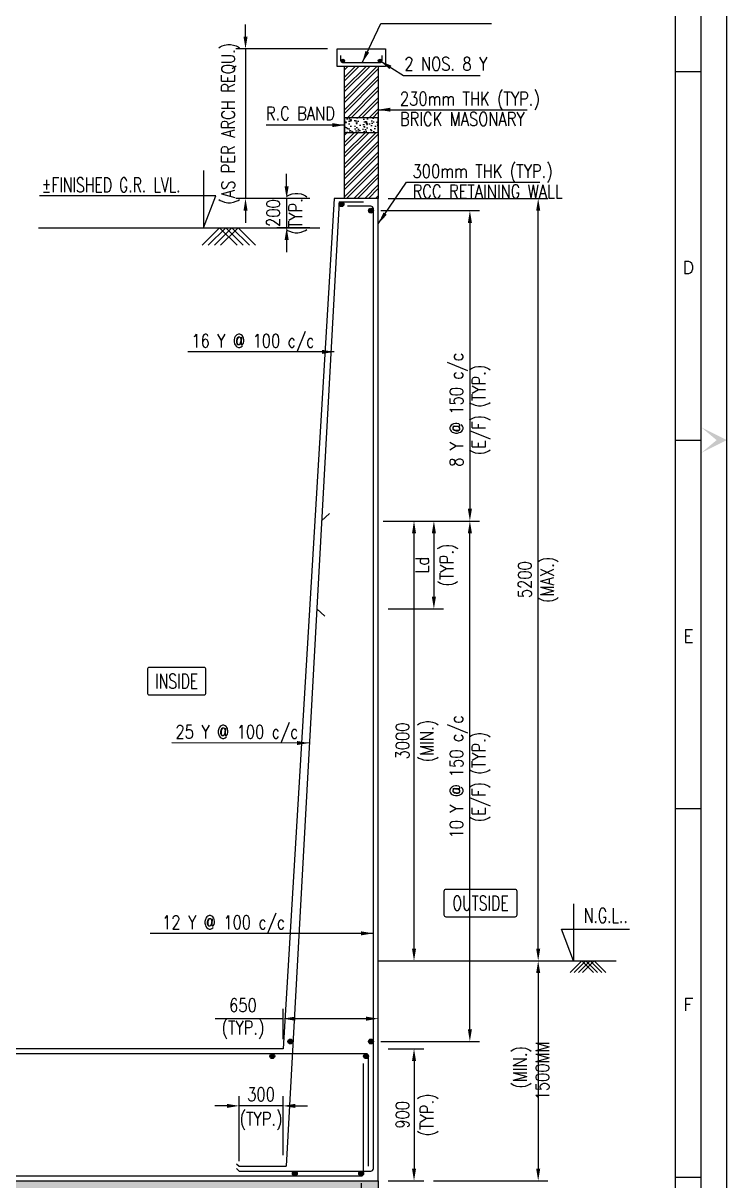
# Model space of a CAD drawing. Extents: x -69352 to 1013721, y -547461 to -186867.
# Drawn here: x 683627 to 698039, y -415184 to -391498 of the extents above; entities that cross this region are included whole.
import ezdxf
from ezdxf.enums import TextEntityAlignment as Align

# ---------------------------------------------------------------- set-up
doc = ezdxf.new("R2010")
doc.units = 0
doc.header["$LTSCALE"] = 500
doc.header["$MEASUREMENT"] = 0
doc.header["$PDMODE"] = 35
doc.header["$PDSIZE"] = -15
doc.layers.get('DEFPOINTS').update_dxf_attribs({"color": 4})
for name, color, linetype in [('NO. BEAM', 3, 'Continuous'), ('PNA', 10, 'Continuous'), ('S-COLUMN', 1, 'Continuous'), ('S-CONCRET LINE', 4, 'Continuous'), ('S-DIM-1', 5, 'Continuous'), ('S-FOOTING', 4, 'Continuous'), ('S-HATCH', 253, 'Continuous'), ('S-LEVEL SECTION', 3, 'Continuous'), ('S-PCC', 9, 'Continuous'), ('S-REINFORCEMENT', 6, 'Continuous'), ('S-RETAINING WALL', 6, 'Continuous'), ('S-TEXT-1 @ 1', 4, 'Continuous'), ('TITLE', 4, 'Continuous')]:
    doc.layers.add(name, color=color, linetype=linetype)
doc.styles.add('ROMANS', font='simplex.shx', dxfattribs={"width": 0.8, "height": 275})
doc.dimstyles.new('dim100', dxfattribs={"dimtxt": 250, "dimasz": 250, "dimexe": 200, "dimexo": 200, "dimgap": 100, "dimtad": 1, "dimdec": 0, "dimzin": 0, "dimdsep": 46, "dimtxsty": 'ROMANS', "dimcen": 0, "dimclrd": 5, "dimclre": 5, "dimclrt": 4, "dimadec": 0, "dimazin": 0, "dimtfac": 1, "dimtdec": 0, "dimtix": 1, "dimtofl": 0, "dimtmove": 2, "dimatfit": 3, "dimfxl": 0, "dimtolj": 1, "dimtzin": 0, "dimlwd": -1, "dimlwe": -1, "dimarcsym": 0})
doc.dimstyles.new('dim33.33', dxfattribs={"dimtxt": 250, "dimasz": 250, "dimexe": 200, "dimexo": 200, "dimgap": 100, "dimtad": 1, "dimdec": 0, "dimlfac": 0.333331, "dimzin": 0, "dimdsep": 46, "dimtxsty": 'ROMANS', "dimcen": 0, "dimclrd": 5, "dimclre": 5, "dimclrt": 4, "dimadec": 0, "dimazin": 0, "dimtfac": 1, "dimtdec": 0, "dimtix": 1, "dimtofl": 0, "dimtmove": 2, "dimatfit": 3, "dimfxl": 0, "dimtolj": 1, "dimtzin": 0, "dimlwd": -1, "dimlwe": -1, "dimarcsym": 0})

# ---------------------------------------------------------------- blocks, each defined once
blk = doc.blocks.new('*D669')
at = {"layer": 'DEFPOINTS', "color": 0}
for p in [(690900, -401684), (692776, -401684), (690750, -412334)]:
    blk.add_point(p, dxfattribs=at)
at = {"layer": 'S-DIM-1', "color": 5}
for p, q in [((691100, -401684), (692976, -401684)), ((690950, -412334), (692976, -412334))]:
    blk.add_line(p, q, dxfattribs=at)
at = {"layer": 'S-DIM-1', "color": 5, "lineweight": -3}
blk.add_line((692776, -412084), (692776, -401934), dxfattribs=at)
at = {"layer": 'S-DIM-1', "color": 5}
for points in [[(692818, -401934), (692735, -401934), (692776, -401684)], [(692735, -412084), (692818, -412084), (692776, -412334)]]:
    blk.add_solid(points, dxfattribs=at)
at = {"layer": 'S-DIM-1', "color": 4, "insert": (692776, -406919), "char_height": 275, "attachment_point": 5, "rotation": 90, "style": 'ROMANS'}
blk.add_mtext('\\A1;10 Y @ 150 c/c\\P(E/F) (TYP.)', dxfattribs=at)
blk = doc.blocks.new('*D670')
at = {"layer": 'DEFPOINTS', "color": 0}
for p in [(690900, -412484), (690900, -415184), (691632, -415184)]:
    blk.add_point(p, dxfattribs=at)
at = {"layer": 'S-DIM-1', "color": 5}
for p, q in [((691100, -412484), (691832, -412484)), ((691100, -415184), (691832, -415184))]:
    blk.add_line(p, q, dxfattribs=at)
at = {"layer": 'S-DIM-1', "color": 5, "lineweight": -3}
blk.add_line((691632, -412734), (691632, -414934), dxfattribs=at)
at = {"layer": 'S-DIM-1', "color": 5}
for points in [[(691674, -412734), (691591, -412734), (691632, -412484)], [(691591, -414934), (691674, -414934), (691632, -415184)]]:
    blk.add_solid(points, dxfattribs=at)
at = {"layer": 'S-DIM-1', "color": 4, "char_height": 275, "attachment_point": 5, "rotation": 90, "style": 'ROMANS'}
for s, insert in [('(TYP.)', (691942, -413834)), ('\\A1;900', (691395, -413834))]:
    blk.add_mtext(s, dxfattribs=dict(at, insert=insert))
blk = doc.blocks.new('*D671')
at = {"layer": 'DEFPOINTS', "color": 0}
for p in [(678550, -415034), (690550, -415034), (690550, -416653)]:
    blk.add_point(p, dxfattribs=at)
at = {"layer": 'S-DIM-1', "color": 5}
for p, q in [((678550, -415234), (678550, -416853)), ((690550, -415234), (690550, -416853)), ((678800, -416653), (690300, -416653))]:
    blk.add_line(p, q, dxfattribs=at)
for points in [[(678800, -416612), (678800, -416695), (678550, -416653)], [(690300, -416695), (690300, -416612), (690550, -416653)]]:
    blk.add_solid(points, dxfattribs=at)
at = {"layer": 'S-DIM-1', "color": 4, "insert": (684250, -416653), "char_height": 275, "attachment_point": 5, "style": 'ROMANS'}
blk.add_mtext('\\A1;12 Y @ 100 c/c\\P(T&B)', dxfattribs=at)
blk = doc.blocks.new('*D673')
at = {"layer": 'DEFPOINTS', "color": 0}
for p in [(690900, -395084), (694175, -395084), (692679, -410684)]:
    blk.add_point(p, dxfattribs=at)
at = {"layer": 'S-DIM-1', "color": 5}
for p, q in [((691100, -395084), (694375, -395084)), ((692879, -410684), (694375, -410684))]:
    blk.add_line(p, q, dxfattribs=at)
at = {"layer": 'S-DIM-1', "color": 5, "lineweight": -3}
blk.add_line((694175, -410434), (694175, -395334), dxfattribs=at)
at = {"layer": 'S-DIM-1', "color": 5}
for points in [[(694217, -395334), (694134, -395334), (694175, -395084)], [(694134, -410434), (694217, -410434), (694175, -410684)]]:
    blk.add_solid(points, dxfattribs=at)
at = {"layer": 'S-DIM-1', "color": 4, "insert": (694175, -402884), "char_height": 275, "attachment_point": 5, "rotation": 90, "style": 'ROMANS'}
blk.add_mtext('\\A1;5200\\P(MAX.)', dxfattribs=at)
blk = doc.blocks.new('*D674')
at = {"layer": 'DEFPOINTS', "color": 0}
for p in [(689700, -395084), (689024, -395684), (689700, -395684)]:
    blk.add_point(p, dxfattribs=at)
at = {"layer": 'S-DIM-1', "color": 5, "lineweight": -3}
for p, q in [((689024, -394834), (689024, -394584)), ((689024, -395084), (689024, -395684)), ((689024, -395934), (689024, -396184))]:
    blk.add_line(p, q, dxfattribs=at)
at = {"layer": 'S-DIM-1', "color": 5}
for p, q in [((689500, -395084), (688824, -395084)), ((689500, -395684), (688824, -395684))]:
    blk.add_line(p, q, dxfattribs=at)
for points in [[(688982, -394834), (689066, -394834), (689024, -395084)], [(689066, -395934), (688982, -395934), (689024, -395684)]]:
    blk.add_solid(points, dxfattribs=at)
at = {"layer": 'S-DIM-1', "color": 4, "insert": (689024, -395384), "char_height": 275, "attachment_point": 5, "rotation": 90, "style": 'ROMANS'}
blk.add_mtext('\\A1;200\\P(TYP.)', dxfattribs=at)
blk = doc.blocks.new('*D675')
at = {"layer": 'DEFPOINTS', "color": 0}
for p in [(688050, -413650), (688950, -414857), (688050, -414984)]:
    blk.add_point(p, dxfattribs=at)
at = {"layer": 'S-DIM-1', "color": 5}
for p, q in [((688050, -414784), (688050, -413450)), ((688950, -414657), (688950, -413450))]:
    blk.add_line(p, q, dxfattribs=at)
at = {"layer": 'S-DIM-1', "color": 5, "lineweight": -3}
for p, q in [((687800, -413650), (687550, -413650)), ((688950, -413650), (688050, -413650)), ((689200, -413650), (689450, -413650))]:
    blk.add_line(p, q, dxfattribs=at)
at = {"layer": 'S-DIM-1', "color": 5}
for points in [[(687800, -413692), (687800, -413609), (688050, -413650)], [(689200, -413609), (689200, -413692), (688950, -413650)]]:
    blk.add_solid(points, dxfattribs=at)
at = {"layer": 'S-DIM-1', "color": 4, "char_height": 275, "attachment_point": 5, "style": 'ROMANS'}
for s, insert in [('\\A1;300', (688500, -413413)), ('(TYP.)', (688500, -413960))]:
    blk.add_mtext(s, dxfattribs=dict(at, insert=insert))
blk = doc.blocks.new('*D676')
at = {"layer": 'DEFPOINTS', "color": 0}
for p in [(690060, -392024), (688181, -395084), (689700, -395084)]:
    blk.add_point(p, dxfattribs=at)
at = {"layer": 'S-DIM-1', "color": 5, "lineweight": -3}
for p, q in [((688181, -391774), (688181, -391524)), ((688181, -392024), (688181, -395084)), ((688181, -395334), (688181, -395584))]:
    blk.add_line(p, q, dxfattribs=at)
at = {"layer": 'S-DIM-1', "color": 5}
for p, q in [((689860, -392024), (687981, -392024)), ((689500, -395084), (687981, -395084))]:
    blk.add_line(p, q, dxfattribs=at)
for points in [[(688140, -391774), (688223, -391774), (688181, -392024)], [(688223, -395334), (688140, -395334), (688181, -395084)]]:
    blk.add_solid(points, dxfattribs=at)
at = {"layer": 'S-DIM-1', "color": 4, "insert": (687872, -393554), "char_height": 275, "attachment_point": 5, "rotation": 90, "style": 'ROMANS'}
blk.add_mtext('\\A1;(AS PER ARCH REQU.)', dxfattribs=at)
blk = doc.blocks.new('*D677')
at = {"layer": 'DEFPOINTS', "color": 0}
for p in [(690800, -401684), (690900, -403484), (692039, -403484)]:
    blk.add_point(p, dxfattribs=at)
at = {"layer": 'S-DIM-1', "color": 5}
for p, q in [((691000, -401684), (692239, -401684)), ((691100, -403484), (692239, -403484))]:
    blk.add_line(p, q, dxfattribs=at)
at = {"layer": 'S-DIM-1', "color": 5, "lineweight": -3}
blk.add_line((692039, -401934), (692039, -403234), dxfattribs=at)
at = {"layer": 'S-DIM-1', "color": 5}
for points in [[(692081, -401934), (691997, -401934), (692039, -401684)], [(691997, -403234), (692081, -403234), (692039, -403484)]]:
    blk.add_solid(points, dxfattribs=at)
at = {"layer": 'S-DIM-1', "color": 4, "char_height": 275, "attachment_point": 5, "rotation": 90, "style": 'ROMANS'}
for s, insert in [('(TYP.)', (692348, -402584)), ('\\A1;Ld', (691801, -402584))]:
    blk.add_mtext(s, dxfattribs=dict(at, insert=insert))
blk = doc.blocks.new('*D678')
at = {"layer": 'DEFPOINTS', "color": 0}
for p in [(691832, -410684), (691832, -415184), (694175, -415184)]:
    blk.add_point(p, dxfattribs=at)
at = {"layer": 'S-DIM-1', "color": 5}
for p, q in [((692032, -410684), (694375, -410684)), ((692032, -415184), (694375, -415184))]:
    blk.add_line(p, q, dxfattribs=at)
at = {"layer": 'S-DIM-1', "color": 5, "lineweight": -3}
blk.add_line((694175, -410934), (694175, -414934), dxfattribs=at)
at = {"layer": 'S-DIM-1', "color": 5}
for points in [[(694217, -410934), (694134, -410934), (694175, -410684)], [(694134, -414934), (694217, -414934), (694175, -415184)]]:
    blk.add_solid(points, dxfattribs=at)
at = {"layer": 'S-DIM-1', "color": 4, "insert": (694032, -412934), "char_height": 275, "attachment_point": 5, "rotation": 90, "style": 'ROMANS'}
blk.add_mtext('\\A1; (MIN.)\\P1500MM ', dxfattribs=at)
blk = doc.blocks.new('*D679')
at = {"layer": 'DEFPOINTS', "color": 0}
for p in [(690900, -401684), (691632, -401684), (690900, -410684)]:
    blk.add_point(p, dxfattribs=at)
at = {"layer": 'S-DIM-1', "color": 5}
for p, q in [((691100, -401684), (691832, -401684)), ((691100, -410684), (691832, -410684))]:
    blk.add_line(p, q, dxfattribs=at)
at = {"layer": 'S-DIM-1', "color": 5, "lineweight": -3}
blk.add_line((691632, -410434), (691632, -401934), dxfattribs=at)
at = {"layer": 'S-DIM-1', "color": 5}
for points in [[(691674, -401934), (691591, -401934), (691632, -401684)], [(691591, -410434), (691674, -410434), (691632, -410684)]]:
    blk.add_solid(points, dxfattribs=at)
at = {"layer": 'S-DIM-1', "color": 4, "char_height": 275, "attachment_point": 5, "rotation": 90, "style": 'ROMANS'}
for s, insert in [('\\A1;3000', (691395, -406184)), ('(MIN.)', (691942, -406184))]:
    blk.add_mtext(s, dxfattribs=dict(at, insert=insert))
blk = doc.blocks.new('*D680')
at = {"layer": 'DEFPOINTS', "color": 0}
for p in [(688950, -411866), (688950, -412484), (690900, -412378)]:
    blk.add_point(p, dxfattribs=at)
at = {"layer": 'S-DIM-1', "color": 5, "lineweight": -3}
for p, q in [((688950, -411866), (687557, -411866)), ((690650, -411866), (689200, -411866))]:
    blk.add_line(p, q, dxfattribs=at)
at = {"layer": 'S-DIM-1', "color": 5}
for p, q in [((688950, -412284), (688950, -411666)), ((690900, -412178), (690900, -411666))]:
    blk.add_line(p, q, dxfattribs=at)
for points in [[(689200, -411824), (689200, -411908), (688950, -411866)], [(690650, -411908), (690650, -411824), (690900, -411866)]]:
    blk.add_solid(points, dxfattribs=at)
at = {"layer": 'S-DIM-1', "color": 4, "insert": (688129, -411866), "char_height": 275, "attachment_point": 5, "style": 'ROMANS'}
blk.add_mtext('\\A1;650\\P(TYP.)', dxfattribs=at)
blk = doc.blocks.new('*D750')
at = {"layer": 'DEFPOINTS', "color": 0}
for p in [(690750, -395334), (690900, -401684), (692776, -401684)]:
    blk.add_point(p, dxfattribs=at)
at = {"layer": 'S-DIM-1', "color": 5}
for p, q in [((690950, -395334), (692976, -395334)), ((691100, -401684), (692976, -401684))]:
    blk.add_line(p, q, dxfattribs=at)
at = {"layer": 'S-DIM-1', "color": 5, "lineweight": -3}
blk.add_line((692776, -395584), (692776, -401434), dxfattribs=at)
at = {"layer": 'S-DIM-1', "color": 5}
for points in [[(692818, -395584), (692735, -395584), (692776, -395334)], [(692735, -401434), (692818, -401434), (692776, -401684)]]:
    blk.add_solid(points, dxfattribs=at)
at = {"layer": 'S-DIM-1', "color": 4, "insert": (692776, -399409), "char_height": 275, "attachment_point": 5, "rotation": 90, "style": 'ROMANS'}
blk.add_mtext('\\A1;8 Y @ 150 c/c\\P(E/F) (TYP.)', dxfattribs=at)
blk = doc.blocks.new('FOLDER')
at = {"layer": 'PNA'}
for points in [[(-1250, 2500), (0, 0), (0, 1000)], [(1250, 2500), (0, 0), (0, 1000)]]:
    blk.add_solid(points, dxfattribs=at)
blk = doc.blocks.new('SHEET1')
at = {"elevation": -8, "flags": 128}
blk.add_lwpolyline([(674017, -125881), (763101, -125881), (763101, -63214), (674017, -63214)], close=True, dxfattribs=at)
at = {"layer": 'PNA'}
for p, q in [((762042, -86820, -8), (762572, -86820, -8)), ((762042, -94421, -8), (762572, -94421, -8)), ((762042, -102021, -8), (762572, -102021, -8)), ((762042, -109621, -8), (762572, -109621, -8))]:
    blk.add_line(p, q, dxfattribs=at)
at = {"layer": 'PNA', "color": 1, "elevation": -8}
for points in [[(675076, -125351), (762572, -125351), (762572, -63743), (675076, -63743)], [(676135, -124822), (762042, -124822), (762042, -64273), (676135, -64273)]]:
    blk.add_lwpolyline(points, close=True, dxfattribs=at)
at = {"layer": 'PNA', "xscale": 0.2118545526379952, "yscale": 0.2118545526379952, "zscale": 0.2118545526379952, "rotation": 90}
blk.add_blockref('FOLDER', (763101, -94421, -8), dxfattribs=at)
at = {"layer": 'PNA', "style": 'ROMANS'}
for s, p in [('D', (762307, -90861, -8)), ('E', (762307, -98461, -8)), ('F', (762307, -106061, -8))]:
    blk.add_text(s, height=265, dxfattribs=at).set_placement(p, align=Align.MIDDLE)

msp = doc.modelspace()

# ---------------------------------------------------------------- hatches: boundary and pattern name
at = {"layer": 'S-HATCH'}
h = msp.add_hatch(dxfattribs=at)
h.set_pattern_fill('ANSI32', color=256, scale=420, style=0)
h.set_pattern_definition([(45, (-8000987.3, 5719.55), (-111.369318, 111.369318), []), (45, (-8000913.05, 5719.55), (-111.369318, 111.369318), [])])
h.paths.add_polyline_path([(690209.992, -393434.069), (690899.992, -393434.069), (690899.992, -392384.069), (690209.992, -392384.069)])
h.paths.add_polyline_path([(690899.992, -393734.069), (690209.992, -393734.069), (690209.992, -395084.069), (690899.992, -395084.069)])
at = {"layer": 'S-PCC', "linetype": 'ByBlock'}
h = msp.add_hatch(dxfattribs=at)
h.set_pattern_fill('AR-CONC,_O', color=256, scale=30)
h.set_pattern_definition([(50, (-17633191.47, 1016405.86), (215.1780548, -18.8256405), [22.5, -247.5]), (355, (-17633191.47, 1016405.86), (-41.6254, 225.65764), [18, -198]), (100.4514445, (-17633173.53, 1016404.3), (173.552654, 206.8319973), [19.1220576, -210.3426336]), (46.1842, (-17633191.47, 1016465.86), (320.1723992, -49.6557842), [33.75, -371.25]), (96.6356355, (-17633164.8, 1016461.72), (280.3985837, 292.23558), [28.6831026, -315.514128]), (351.184164, (-17633191.47, 1016465.86), (280.3985835, 292.23558), [27, -297.0000003]), (21, (-17633161.47, 1016450.86), (179.0721156, -120.7856672), [22.5, -247.5]), (326, (-17633161.47, 1016450.86), (72.9945996, 217.5450135), [18, -198]), (71.4514447, (-17633146.54, 1016440.8), (252.066713, 96.7593458), [19.122057, -210.3426336]), (37.5, (-17633191.47, 1016405.86), (3.6479566, 99.86815615), [0, -195.6, 0, -201, 0, -198.75]), (7.5, (-17633191.47, 1016405.86), (78.92086123, 118.32351356), [0, -114.6, 0, -191.1, 0, -75.75]), (327.5, (-17633258.37, 1016405.86), (160.14673085, -6.76646152), [0, -75, 0, -234, 0, -310.5]), (317.5, (-17633288.37, 1016405.86), (174.9558508, 30.0314947), [0, -97.5, 0, -155.4, 0, -220.5])])
h.paths.add_polyline_path([(690209.992, -393434.069), (690209.992, -393734.069), (690899.992, -393734.069), (690899.992, -393434.069)])
h = msp.add_hatch(dxfattribs=at)
h.set_pattern_fill('AR-CONC,_O', color=256, scale=66.666667)
h.set_pattern_definition([(50, (-16415407.43, -3856.85), (478.173455, -41.834757), [50, -550]), (355, (-16415407.43, -3856.85), (-92.500889, 501.461422), [40, -440]), (100.4514445, (-16415367.6, -3860.34), (385.672564, 459.626661), [42.493461, -467.428075]), (46.1842, (-16415407.43, -3723.5), (711.49422, -110.346187), [75, -825]), (96.6356355, (-16415348.14, -3732.7), (623.107964, 649.4124), [63.740228, -701.142507]), (351.184164, (-16415407.4, -3723.5), (623.107963, 649.4124), [60, -660]), (21, (-16415340.77, -3756.85), (397.938035, -268.412594), [50, -550]), (326, (-16415340.77, -3756.85), (162.210221, 483.433363), [40, -440]), (71.4514447, (-16415307.6, -3779.2), (560.148251, 215.020769), [42.49346, -467.428075]), (37.5, (-16415407.43, -3856.85), (8.1065702, 221.9292359), [0, -434.6666667, 0, -446.6666667, 0, -441.6666667]), (7.5, (-16415407.43, -3856.85), (175.3796916, 262.9411413), [0, -254.6666667, 0, -424.6666667, 0, -168.3333333]), (327.5, (-16415556.1, -3856.85), (355.8816241, -15.0365812), [0, -166.6666667, 0, -520, 0, -690]), (317.5, (-16415622.77, -3856.85), (388.7907796, 66.736655), [0, -216.6666667, 0, -345.3333333, 0, -490])])
h.paths.add_polyline_path([(679199.992, -415634.069), (679199.992, -415184.069), (690899.992, -415184.069), (690899.992, -415634.069)])

# ---------------------------------------------------------------- linework, layer by layer
at = {"color": 1}
msp.add_line((690899.992, -410684.069, -8.324), (695773.571, -410684.069, -8.324), dxfattribs=at)
at = {"layer": 'NO. BEAM', "color": 7}
for points, elevation in [([(687331.411, -404680.793), (686211.411, -404680.793, 0.414213562), (686171.411, -404720.793), (686171.411, -405200.793, 0.414213562), (686211.411, -405240.793), (687331.411, -405240.793, 0.414213562), (687371.411, -405200.793), (687371.411, -404720.793, 0.414213562)], -8.324), ([(693703.35, -409221.244), (692283.35, -409221.244, 0.414213562), (692243.35, -409261.244), (692243.35, -409741.244, 0.414213562), (692283.35, -409781.244), (693703.35, -409781.244, 0.414213562), (693743.35, -409741.244), (693743.35, -409261.244, 0.414213562)], 20.933)]:
    msp.add_lwpolyline(points, format="xyb", close=True, dxfattribs=dict(at, elevation=elevation))
at = {"layer": 'S-COLUMN', "color": 4, "elevation": -8.324}
for points in [[(690209.992, -395084.069), (690209.992, -392384.069)], [(690899.992, -392384.069), (690899.992, -395084.069)]]:
    msp.add_lwpolyline(points, dxfattribs=at)
at = {"layer": 'S-CONCRET LINE', "elevation": -8.324}
msp.add_lwpolyline([(690059.992, -392384.069), (690059.992, -392024.069), (691049.992, -392024.069), (691049.992, -392384.069)], close=True, dxfattribs=at)
at = {"layer": 'S-FOOTING'}
msp.add_line((688949.992, -412484.069, -8.324), (678299.992, -412484.069, -8.324), dxfattribs=at)
at = {"layer": 'S-LEVEL SECTION'}
msp.add_line((683940.82, -395684.069, -8.324), (689699.992, -395684.069, -8.324), dxfattribs=at)
at = {"layer": 'S-LEVEL SECTION', "elevation": -8.324}
for points in [[(687321.34, -394513.669), (687321.34, -395684.069), (687571.34, -395034.069), (683960.711, -395034.069)], [(694900.422, -409513.669), (694900.422, -410684.069), (694650.422, -410034.069), (696044.152, -410034.069)]]:
    msp.add_lwpolyline(points, dxfattribs=at)
at = {"layer": 'S-PCC', "elevation": -8.324}
for points in [[(690899.992, -393434.069), (690209.992, -393434.069), (690209.992, -393734.069), (690899.992, -393734.069)], [(679199.992, -415634.069), (679199.992, -415184.069), (690899.992, -415184.069), (690899.992, -415634.069)]]:
    msp.add_lwpolyline(points, close=True, dxfattribs=at)
for points in [[(687291.067, -396042.042), (687649.04, -395684.069), (688007.013, -396042.042)], [(687417.63, -396042.042), (687775.603, -395684.069), (688133.575, -396042.042)], [(687544.192, -396042.042), (687902.165, -395684.069), (688260.138, -396042.042)], [(687670.755, -396042.042), (688028.728, -395684.069), (688386.7, -396042.042)], [(695307.93, -410922.717), (695069.281, -410684.069), (694830.633, -410922.717)], [(695392.305, -410922.717), (695153.656, -410684.069), (694915.008, -410922.717)], [(695476.68, -410922.717), (695238.031, -410684.069), (694999.383, -410922.717)], [(695561.055, -410922.717), (695322.406, -410684.069), (695083.758, -410922.717)]]:
    msp.add_lwpolyline(points, dxfattribs=at)
at = {"layer": 'S-REINFORCEMENT', "color": 5, "ltscale": 10}
msp.add_line((690097.891, -395150.823, -8.324), (689011.335, -414884.069, -8.324), dxfattribs=at)
at = {"layer": 'S-REINFORCEMENT', "color": 5, "elevation": -8.324}
msp.add_lwpolyline([(690974.992, -392159.069), (690974.992, -392271.569, -0.414213562), (690937.492, -392309.069), (690172.492, -392309.069, -0.414213562), (690134.992, -392271.569), (690134.992, -392159.069)], format="xyb", dxfattribs=at)
at = {"layer": 'S-REINFORCEMENT', "color": 5, "const_width": 37.5, "elevation": -8.324}
for points in [[(690153.742, -392271.569, 1), (690191.242, -392271.569, 1)], [(690956.242, -392271.569, -1), (690918.742, -392271.569, -1)]]:
    msp.add_lwpolyline(points, format="xyb", close=True, dxfattribs=at)
at = {"layer": 'S-REINFORCEMENT', "color": 5, "ltscale": 10, "elevation": -8.324}
for points in [[(687999.992, -414934.069), (688049.992, -414984.069), (690749.992, -414984.069, 0.414213562), (690799.992, -414934.069), (690799.992, -395293.024, 0.414213562), (690749.992, -395243.024), (690266.992, -395243.024)], [(690699.992, -414884.069), (690699.992, -412634.069, 0.414213562), (690649.992, -412584.069), (678449.992, -412584.069, 0.414213562), (678399.992, -412634.069), (678399.992, -414884.069)], [(678499.992, -412784.069), (678499.992, -415034.069, 0.414213562), (678549.992, -415084.069), (690549.992, -415084.069, 0.414213562), (690599.992, -415034.069), (690599.992, -412784.069)]]:
    msp.add_lwpolyline(points, format="xyb", dxfattribs=at)
for points in [[(690097.891, -395150.823), (690599.15, -395150.823)], [(689738.479, -401678.195), (689904.568, -401532.93)], [(689639.044, -403484.069), (689805.133, -403629.334)], [(687999.992, -414834.069), (688049.992, -414884.069), (689011.335, -414884.069)]]:
    msp.add_lwpolyline(points, dxfattribs=at)
at = {"layer": 'S-REINFORCEMENT', "color": 5, "ltscale": 10, "const_width": 50, "elevation": -8.324}
for points in [[(690122.99, -395200.823, 1), (690172.99, -395200.823, 1)], [(690724.992, -395334.069, 1), (690774.992, -395334.069, 1)], [(689074.992, -412334.068, 1), (689124.992, -412334.068, 1)], [(690724.992, -412334.068, 1), (690774.992, -412334.068, 1)], [(688754.332, -412634.069, 1), (688704.332, -412634.069, 1)], [(690624.992, -412634.069, -1), (690674.992, -412634.069, -1)], [(689215.78, -415034.069, -1), (689165.78, -415034.069, -1)], [(690574.992, -415034.069, -1), (690524.992, -415034.069, -1)]]:
    msp.add_lwpolyline(points, format="xyb", close=True, dxfattribs=at)
at = {"layer": 'S-REINFORCEMENT', "color": 5}
for centre in [(690172.492, -392271.569, -8.324), (690937.492, -392271.569, -8.324)]:
    msp.add_circle(centre, 37.5, dxfattribs=at)
at = {"layer": 'S-REINFORCEMENT', "color": 5, "ltscale": 10}
for centre in [(690147.99, -395200.823, -8.324), (690749.992, -395334.069, -8.324), (689099.992, -412334.068, -8.324), (690749.992, -412334.068, -8.324), (688729.332, -412634.069, -8.324), (690649.992, -412634.069, -8.324), (689190.78, -415034.069, -8.324), (690549.992, -415034.069, -8.324)]:
    msp.add_circle(centre, 50, dxfattribs=at)
at = {"layer": 'S-RETAINING WALL', "color": 4}
for p, q in [((689999.992, -395084.069, -8.324), (688949.992, -412484.069, -8.324)), ((690899.992, -395084.069, -8.324), (689999.992, -395084.069, -8.324))]:
    msp.add_line(p, q, dxfattribs=at)
at = {"layer": 'S-RETAINING WALL', "color": 4, "elevation": -8.324}
msp.add_lwpolyline([(690899.992, -415184.069), (690899.992, -395084.069)], dxfattribs=at)

# ---------------------------------------------------------------- block references
at = {"xscale": 0.9920737521750241, "yscale": 0.9920737521750241, "zscale": 0.9920737521750241}
msp.add_blockref('SHEET1', (-59013.6, -306356.339, 7.46), dxfattribs=at)

# ---------------------------------------------------------------- texts
at = {"layer": 'S-LEVEL SECTION', "style": 'ROMANS', "width": 0.7}
for s, p in [('%%PFINISHED G.R. LVL.', (684007.473, -394809.069, -8.324)), ('N.G.L..', (695109.888, -409756.515, 20.933))]:
    msp.add_text(s, height=300, dxfattribs=at).set_placement(p, align=Align.MIDDLE_LEFT)
at = {"layer": 'S-TEXT-1 @ 1', "style": 'ROMANS', "width": 0.8}
for s, p in [('2 NOS. 8 Y', (691435.326, -392329.198, -8.324)), ('230mm THK (TYP.)', (691343.326, -393043.567, -8.324)), ('R.C BAND', (688597.765, -393344.069, -8.324)), ('BRICK MASONARY', (691343.326, -393457.853, -8.324)), ('300mm THK (TYP.)', (691603.294, -394525.835, -8.324)), ('RCC RETAINING WALL', (691603.294, -394940.12, -8.324)), ('16 Y @ 100 c/c', (687072.746, -397997.2, -8.324)), ('25 Y @ 100 c/c', (686746.287, -405997.285, -8.324)), ('12 Y @ 100 c/c', (686473.718, -409895.438, -8.324))]:
    msp.add_text(s, height=275, dxfattribs=at).set_placement(p, align=Align.MIDDLE_LEFT)
at = {"layer": 'TITLE', "color": 2, "style": 'ROMANS', "width": 0.7}
for s, p in [('INSIDE', (686771.411, -404960.793, -8.324)), ('OUTSIDE', (692993.35, -409501.244, 20.933))]:
    msp.add_text(s, height=300, dxfattribs=at).set_placement(p, align=Align.MIDDLE_CENTER)

# ---------------------------------------------------------------- dimensions: what is measured, and where the dimension line sits
at = {"layer": 'S-DIM-1'}
for base, p1, p2, angle, text, override, picture, middle in [((688181.492, -395084.069, -8.324), (690059.992, -392024.069, -8.324), (689699.992, -395084.069, -8.324), 90, '(AS PER ARCH REQU.)', {"dimtofl": 1, "dimtmove": 0, "dimlwd": 65533}, '*D676', (687871.968, -393554.069, -8.324)), ((692038.898, -403484.069, -8.324), (690799.992, -401684.069, -8.324), (690899.992, -403484.069, -8.324), 90, 'Ld\\X(TYP.)', {"dimtxt": 250, "dimasz": 250, "dimtofl": 1, "dimtmove": 0, "dimlwd": 65533}, '*D677', (692038.898, -402584.069, -8.324)), ((691632.308, -401684.069, -8.324), (690899.992, -410684.069, -8.324), (690899.992, -401684.069, -8.324), 270, '3000\\X(MIN.)', {"dimtxt": 250, "dimasz": 250, "dimtxsty": 'ROMANS', "dimtofl": 1, "dimtmove": 0, "dimlwd": 65533}, '*D679', (691632.308, -406184.069, -8.324)), ((691632.308, -415184.069, -8.324), (690899.992, -412484.069, -8.324), (690899.992, -415184.069, -8.324), 90, '<>\\X(TYP.)', {"dimtxt": 250, "dimasz": 250, "dimtxsty": 'ROMANS', "dimtofl": 1, "dimtmove": 0, "dimlwd": 65533}, '*D670', (691632.308, -413834.069, -8.324)), ((688049.992, -413650.489, -8.324), (688949.992, -414857.265, -8.324), (688049.992, -414984.069, -8.324), 180, '<>\\X(TYP.)', {"dimtxt": 250, "dimasz": 250, "dimtofl": 1, "dimtmove": 0, "dimlwd": 65533}, '*D675', (688499.992, -413650.489, -8.324))]:
    dim = msp.add_linear_dim(base=base, p1=p1, p2=p2, angle=angle, text=text, dimstyle='dim33.33', override=override, dxfattribs=at)
    dim.commit()
    dim.dimension.update_dxf_attribs({"geometry": picture, "text_midpoint": middle})
for base, p1, p2, angle, text, override, picture, middle in [((689023.874, -395684.069, -7.071), (689699.992, -395084.069, -8.324), (689699.992, -395684.069, -8.324), 90, '<>\\X(TYP.)', {"dimtofl": 1, "dimtmove": 0, "dimlwd": 65533}, '*D674', (689023.874, -395384.069, -7.071)), ((694175.353, -395084.069, -8.324), (692679.231, -410684.069, -8.324), (690899.992, -395084.069, -8.324), 270, '<>\\X(MAX.)', {"dimtxt": 250, "dimasz": 250, "dimtxsty": 'ROMANS', "dimtofl": 1, "dimtmove": 0, "dimlwd": 65533}, '*D673', (694175.353, -402884.069, -8.324)), ((692776.311, -401684.069, -8.324), (690749.992, -395334.069, -8.324), (690899.992, -401684.069, -8.324), 270, '8 Y @ 150 c/c\\X(E/F) (TYP.)', {"dimtxt": 250, "dimasz": 250, "dimtofl": 1, "dimtmove": 0, "dimlwd": 65533}, '*D750', (692776.311, -399409.069, -8.324)), ((692776.311, -401684.069, -8.324), (690749.992, -412334.068, -8.324), (690899.992, -401684.069, -8.324), 90, '10 Y @ 150 c/c\\X(E/F) (TYP.)', {"dimtxt": 250, "dimasz": 250, "dimtofl": 1, "dimtmove": 0, "dimlwd": 65533}, '*D669', (692776.311, -406919.197, -8.324)), ((694175.353, -415184.069, -8.324), (691832.308, -410684.069, -8.324), (691832.308, -415184.069, -8.324), 90, ' (MIN.)\\P1500MM ', {"dimtxsty": 'ROMANS', "dimtofl": 1, "dimtmove": 1, "dimlwd": 65533}, '*D678', (694584.026, -412934.069, -8.324)), ((688949.992, -411865.981, -8.324), (690899.992, -412378.399, -8.324), (688949.992, -412484.069, -8.324), 180, '<>\\X(TYP.)', {"dimtxt": 250, "dimasz": 250, "dimtofl": 1, "dimtmove": 0, "dimlwd": 65533}, '*D680', (688128.564, -411865.981, -8.324))]:
    dim = msp.add_linear_dim(base=base, p1=p1, p2=p2, angle=angle, text=text, dimstyle='dim33.33', override=override, dxfattribs=at)
    dim.commit()
    dim.dimension.update_dxf_attribs({"geometry": picture, "text_midpoint": middle, "dimtype": 160})
dim = msp.add_linear_dim(base=(690549.992, -416653.324, 11.093), p1=(678549.992, -415034.069, -8.324), p2=(690549.992, -415034.069, -8.324), text='12 Y @ 100 c/c\\X(T&B)', dimstyle='dim33.33', override={"dimtxt": 250, "dimasz": 250, "dimtmove": 0}, dxfattribs=at)
dim.commit()
dim.dimension.update_dxf_attribs({"geometry": '*D671', "text_midpoint": (684249.992, -416653.324, 11.093), "dimtype": 160})

# ---------------------------------------------------------------- leaders
for points, dimstyle in [([(690569.492, -392309.069, -8.324), (690950.492, -391503.314, -8.324), (693216.062, -391503.314, -8.324)], 'dim33.33'), ([(690937.492, -392271.569, -8.324), (691416.562, -392569.198, -8.324), (692983.932, -392569.198, -8.324)], 'dim33.33'), ([(690899.992, -393268.567, -8.324), (693946.189, -393268.567, -8.324)], 'dim100'), ([(690209.992, -393584.069, -8.324), (688607.492, -393584.069, -8.324)], 'dim33.33'), ([(690899.992, -395602.702, -8.324), (691475.258, -394750.835, -8.324), (694206.157, -394750.835, -8.324)], 'dim100'), ([(689998.789, -398222.998, -8.324), (687002.168, -398222.2, -8.324)], 'dim100'), ([(689488.034, -406226.602, -8.324), (686675.708, -406222.285, -8.324)], 'dim100'), ([(690798.916, -410120.438, -8.324), (686226.507, -410120.438, -8.324)], 'dim100')]:
    msp.add_leader(points, dimstyle=dimstyle, dxfattribs=at)

doc.saveas('drawing.dxf')
